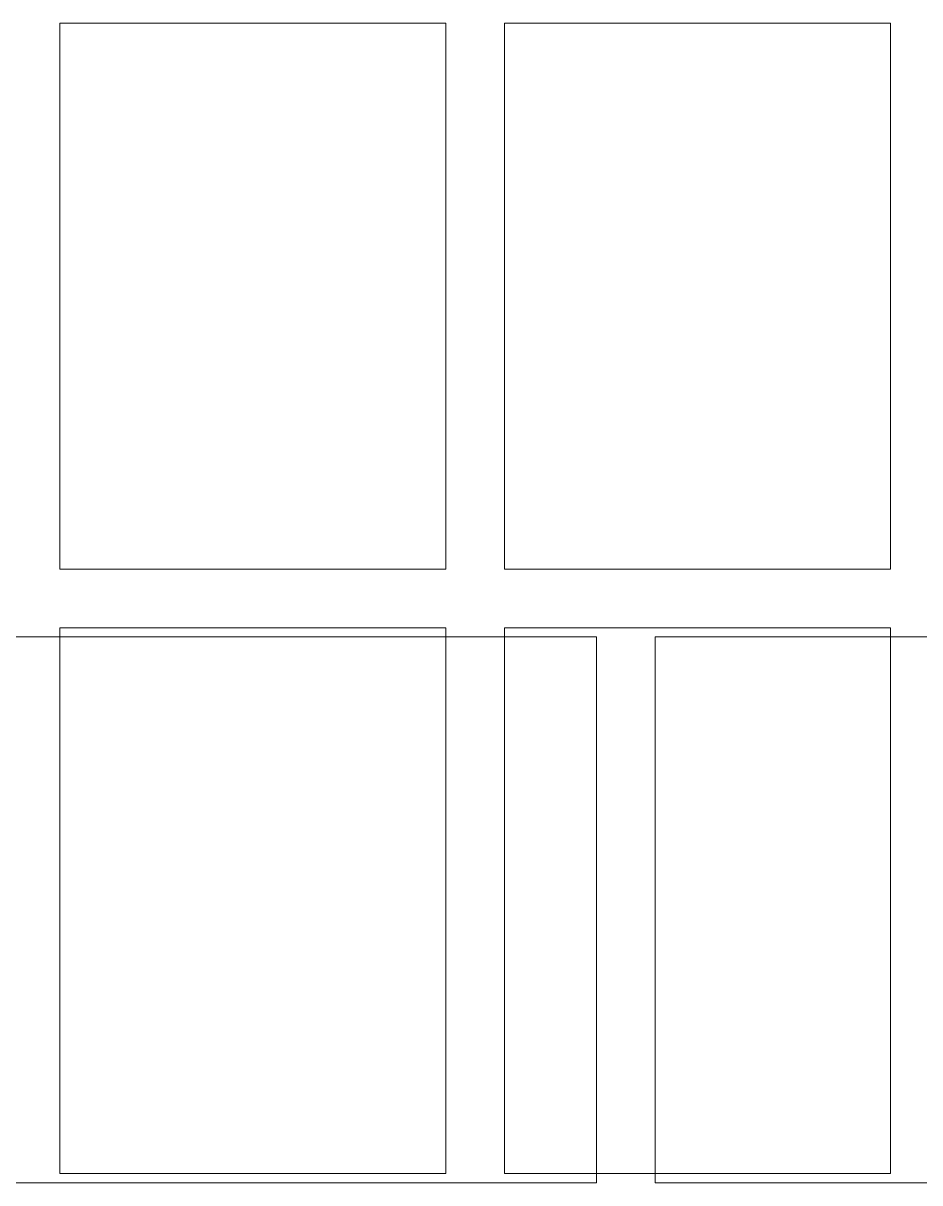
# Model space of a CAD drawing. Header units: millimetres. Extents: x -6680 to 6456, y 1671 to 6150.
# Drawn here: x -1456 to -968, y 2653 to 3284 of the extents above; entities that cross this region are included whole.
import ezdxf

# ---------------------------------------------------------------- set-up
doc = ezdxf.new("R2010")
doc.units = ezdxf.units.MM
doc.layers.add('ВЭ', color=1, linetype='Continuous')

# ---------------------------------------------------------------- blocks, each defined once
blk = doc.blocks.new('*U133')
at = {"layer": 'ВЭ', "color": 250, "linetype": 'ByBlock', "lineweight": 18}
blk.add_lwpolyline([(-105, -148.5), (105, -148.5), (105, 148.5), (-105, 148.5), (-105, -148.5)], dxfattribs=at)
blk = doc.blocks.new('*U134')
at = {"layer": 'Defpoints', "color": 0, "linetype": 'ByBlock', "lineweight": -2, "transparency": 16777216}
for p in [(1936, 0), (2178, 0), (1936, -329), (2178, -329)]:
    blk.add_blockref('*U133', p, dxfattribs=at)
blk = doc.blocks.new('*U177')
at = {"color": 7, "linetype": 'Continuous', "lineweight": 15}
blk.add_lwpolyline([(-210, -148.5), (210, -148.5), (210, 148.5), (-210, 148.5)], close=True, dxfattribs=at)
blk = doc.blocks.new('*U178')
at = {"layer": 'Defpoints', "color": 0, "linetype": 'ByBlock', "lineweight": -2, "transparency": 16777216}
for p in [(1808, 0), (2260, 0)]:
    blk.add_blockref('*U177', p, dxfattribs=at)

msp = doc.modelspace()

# ---------------------------------------------------------------- block references
at = {"layer": 'Defpoints'}
msp.add_blockref('*U134', (-3266.76, 3135.5), dxfattribs=at)
at = {"layer": 'Defpoints', "color": 7, "linetype": 'Continuous', "lineweight": 15}
msp.add_blockref('*U178', (-3161.76, 2801.5), dxfattribs=at)

doc.saveas('drawing.dxf')
